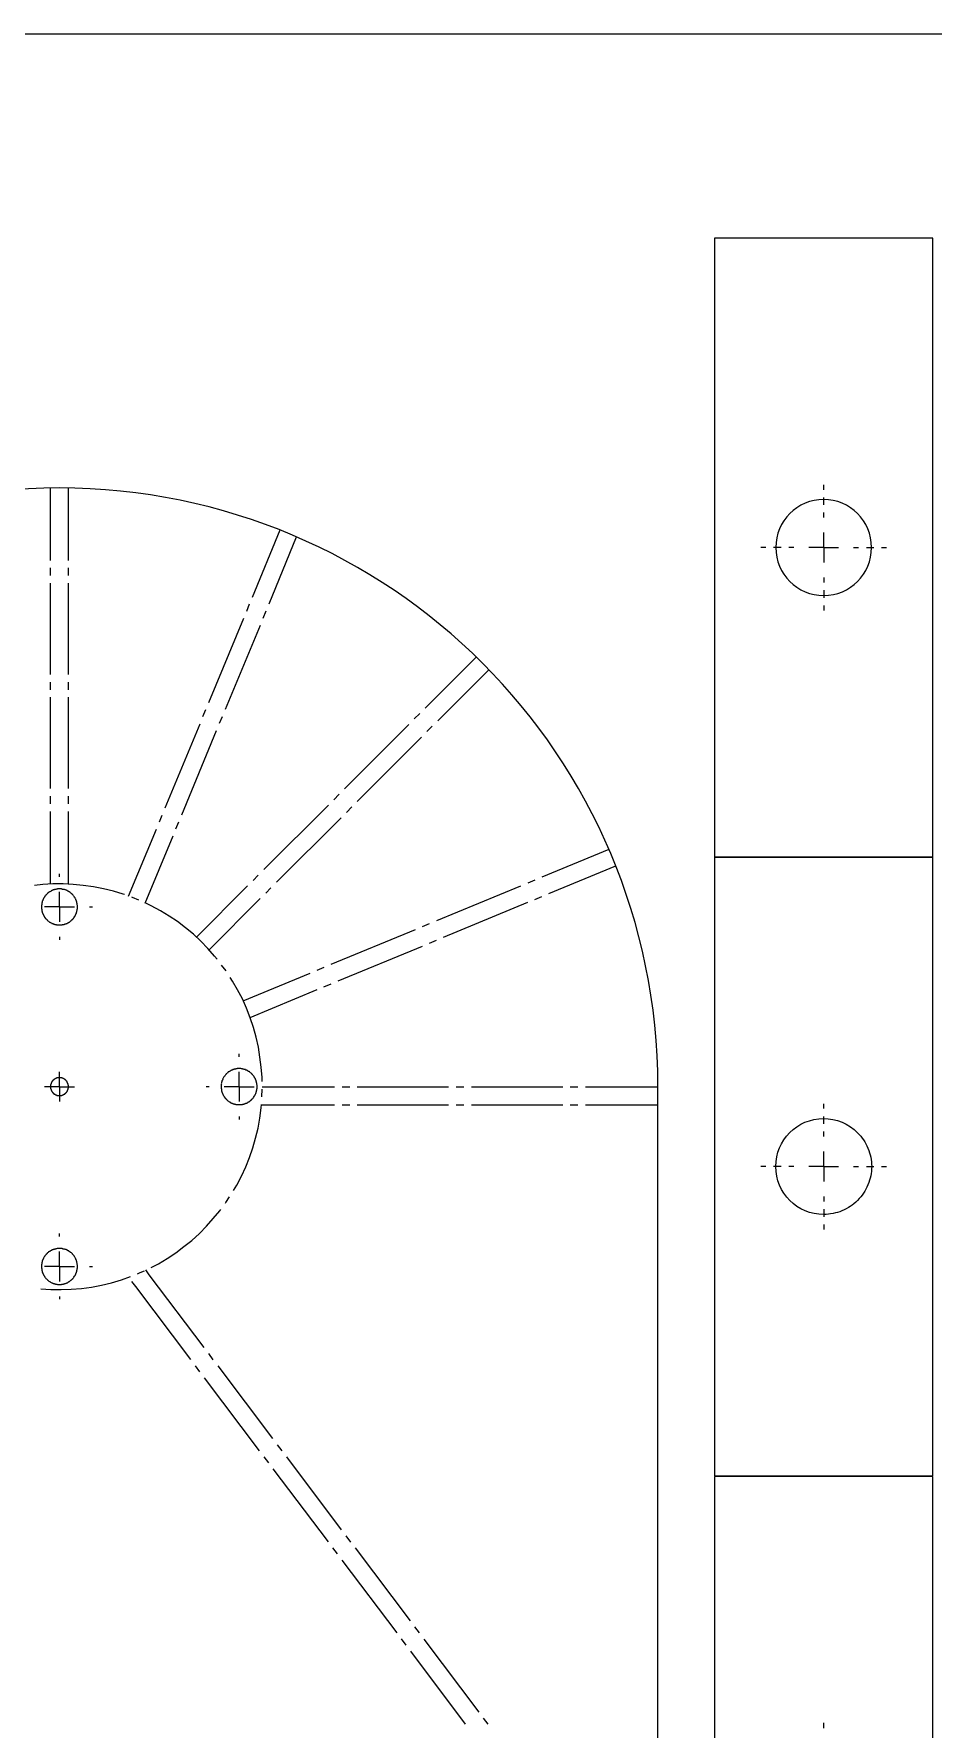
# Model space of a CAD drawing. Header units: millimetres. Extents: x 0 to 594, y 0 to 841.
# Drawn here: x 150.4 to 300.5, y 558 to 841 of the extents above; entities that cross this region are included whole.
import ezdxf

# ---------------------------------------------------------------- set-up
doc = ezdxf.new("R2010")
doc.units = ezdxf.units.MM
doc.header["$MEASUREMENT"] = 0
doc.layers.get('0').update_dxf_attribs({"linetype": 'CONTINUOUS'})
picture_1 = doc.add_image_def('image1.bmp', size_in_pixel=(1446, 2048))

# ---------------------------------------------------------------- blocks, each defined once
blk = doc.blocks.new('MF2429B30')
at = {"color": 7, "true_color": 0x000007}
image = blk.add_image(picture_1, insert=(0, 0), size_in_units=(593.85, 841.02), dxfattribs=at)
image.dxf.flags = 11

msp = doc.modelspace()

# ---------------------------------------------------------------- linework, layer by layer
at = {"color": 7, "linetype": 'Continuous', "lineweight": 9, "true_color": 0x000007}
for p, q in [((264.04, 806.91), (264.04, 703.61)), ((300.5, 806.91), (264.04, 806.91)), ((300.5, 703.61), (300.5, 806.91)), ((264.04, 703.61), (300.5, 703.61)), ((264.04, 703.57), (264.04, 600.3)), ((300.5, 703.57), (264.04, 703.57)), ((300.5, 600.3), (300.5, 703.57)), ((254.58, 534.47), (254.58, 665.27)), ((264.04, 600.3), (300.5, 600.3)), ((264.04, 600.2), (264.04, 496.92)), ((300.5, 600.2), (264.04, 600.2)), ((300.5, 496.92), (300.5, 600.2))]:
    msp.add_line(p, q, dxfattribs=at)
for points in [[(153.13, 753.13), (153.13, 765.2)], [(156.14, 753.13), (156.14, 765.2)], [(282.27, 764.9), (282.27, 765.76)], [(282.27, 762.39), (282.27, 763.65)], [(282.27, 760.27), (282.27, 761.1)], [(186.87, 747.01), (191.47, 758.22)], [(189.65, 745.85), (194.24, 757.06)], [(282.27, 755.28), (282.27, 757.76)], [(272.61, 755.28), (271.75, 755.28)], [(275.16, 755.28), (273.87, 755.28)], [(277.27, 755.28), (276.41, 755.28)], [(282.27, 755.28), (279.76, 755.28)], [(282.27, 755.28), (282.27, 752.76)], [(282.27, 755.28), (284.75, 755.28)], [(287.26, 755.28), (288.09, 755.28)], [(289.38, 755.28), (290.64, 755.28)], [(291.93, 755.28), (292.76, 755.28)], [(153.13, 750.58), (153.13, 751.87)], [(156.14, 750.58), (156.14, 751.87)], [(282.27, 750.25), (282.27, 749.42)], [(153.13, 734.07), (153.13, 749.32)], [(156.14, 734.07), (156.14, 749.32)], [(282.27, 748.17), (282.27, 746.87)], [(185.91, 744.66), (186.37, 745.85)], [(188.65, 743.5), (189.15, 744.69)], [(282.27, 745.62), (282.27, 744.76)], [(179.56, 729.41), (185.41, 743.5)], [(182.34, 728.28), (188.19, 742.34)], [(215.71, 728.45), (224.25, 736.98)], [(217.83, 726.33), (226.36, 734.87)], [(153.13, 731.53), (153.13, 732.82)], [(153.13, 715.02), (153.13, 730.27)], [(156.14, 731.53), (156.14, 732.82)], [(156.14, 715.02), (156.14, 730.27)], [(178.6, 727.06), (179.06, 728.22)], [(213.89, 726.66), (214.79, 727.56)], [(172.28, 711.81), (178.13, 725.87)], [(175.06, 710.65), (180.88, 724.74)], [(181.38, 725.94), (181.84, 727.09)], [(202.22, 714.99), (213, 725.74)], [(216.01, 724.55), (216.9, 725.44)], [(204.33, 712.87), (215.12, 723.62)], [(153.13, 712.47), (153.13, 713.76)], [(156.14, 712.47), (156.14, 713.76)], [(200.43, 713.17), (201.32, 714.09)], [(153.13, 699.11), (153.13, 711.21)], [(156.14, 699.11), (156.14, 711.21)], [(171.32, 709.46), (171.78, 710.62)], [(188.75, 701.52), (199.54, 712.27)], [(202.55, 711.05), (203.44, 711.98)], [(166.19, 697.09), (170.82, 708.27)], [(174.07, 708.3), (174.56, 709.49)], [(190.87, 699.41), (201.65, 710.16)], [(168.97, 695.93), (173.6, 707.15)], [(235.23, 700.3), (246.41, 704.9)], [(236.35, 697.52), (247.57, 702.12)], [(151.84, 699.01), (150.48, 698.88)], [(153.52, 699.11), (151.84, 699.01)], [(155.24, 699.11), (153.52, 699.11)], [(156.93, 699.04), (155.24, 699.11)], [(158.62, 698.88), (156.93, 699.04)], [(186.97, 699.7), (187.83, 700.6)], [(232.88, 699.31), (234.07, 699.8)], [(151.97, 696.69), (151.97, 696.66), (151.97, 696.63), (151.94, 696.59), (151.9, 696.56), (151.9, 696.53), (151.9, 696.49), (151.87, 696.46), (151.84, 696.43), (151.84, 696.4), (151.84, 696.36), (151.8, 696.33), (151.8, 696.3), (151.77, 696.26), (151.77, 696.23), (151.77, 696.16), (151.77, 696.16), (151.74, 696.1), (151.74, 696.06), (151.74, 696.06), (151.74, 696), (151.7, 695.97), (151.7, 695.9), (151.67, 695.87)], [(152.2, 697.06), (152.2, 697.06), (152.17, 696.99), (152.13, 696.99), (152.13, 696.92), (152.1, 696.92), (152.1, 696.86)], [(152.66, 697.55), (152.63, 697.52), (152.6, 697.52), (152.6, 697.49), (152.56, 697.45), (152.53, 697.42), (152.5, 697.39), (152.5, 697.39), (152.46, 697.35), (152.43, 697.32), (152.37, 697.29), (152.37, 697.22)], [(153.03, 697.82), (152.99, 697.82), (152.96, 697.78), (152.93, 697.75), (152.89, 697.75), (152.86, 697.72), (152.83, 697.69)], [(154.05, 698.21), (154.02, 698.21), (153.95, 698.21), (153.89, 698.18), (153.85, 698.18), (153.85, 698.18), (153.79, 698.18), (153.75, 698.15), (153.72, 698.15), (153.69, 698.12), (153.66, 698.12), (153.62, 698.12), (153.59, 698.12), (153.56, 698.08), (153.52, 698.05), (153.49, 698.05), (153.46, 698.05), (153.42, 698.02), (153.36, 698.02), (153.36, 697.98), (153.32, 697.98), (153.29, 697.95), (153.26, 697.95), (153.23, 697.92)], [(154.48, 698.28), (154.32, 698.28), (154.25, 698.25)], [(155.38, 698.18), (155.31, 698.21), (155.24, 698.21), (155.21, 698.21), (155.14, 698.21), (155.11, 698.25), (155.01, 698.25), (154.95, 698.28), (154.91, 698.28)], [(156.53, 697.59), (156.5, 697.62), (156.5, 697.65), (156.43, 697.69), (156.4, 697.72), (156.37, 697.75), (156.33, 697.75), (156.3, 697.78), (156.27, 697.82), (156.24, 697.82), (156.2, 697.82), (156.2, 697.85), (156.1, 697.88), (156.07, 697.92), (156.04, 697.92), (156, 697.95), (155.97, 697.95), (155.97, 697.98), (155.9, 697.98), (155.9, 698.02), (155.84, 698.02), (155.81, 698.05), (155.77, 698.05), (155.74, 698.05), (155.74, 698.08), (155.67, 698.12), (155.64, 698.12), (155.61, 698.12), (155.57, 698.12)], [(156.86, 697.29), (156.83, 697.32), (156.8, 697.35), (156.8, 697.39), (156.77, 697.39), (156.73, 697.42), (156.7, 697.45)], [(157.26, 696.76), (157.23, 696.79), (157.2, 696.83), (157.16, 696.86), (157.16, 696.92), (157.13, 696.92)], [(157.59, 695.7), (157.59, 695.77), (157.59, 695.8), (157.59, 695.87), (157.56, 695.9), (157.56, 695.97), (157.56, 696), (157.56, 696.06), (157.53, 696.06), (157.53, 696.1), (157.49, 696.16), (157.49, 696.16), (157.49, 696.23), (157.49, 696.26), (157.46, 696.3), (157.46, 696.33), (157.43, 696.36), (157.43, 696.4), (157.43, 696.43), (157.39, 696.46), (157.36, 696.49), (157.36, 696.53), (157.36, 696.56)], [(160.3, 698.64), (158.62, 698.88)], [(161.99, 698.31), (160.3, 698.64)], [(163.65, 697.92), (161.99, 698.31)], [(165.27, 697.42), (163.65, 697.92)], [(165.5, 697.35), (165.27, 697.42)], [(166.85, 696.86), (166.72, 696.92)], [(167.88, 696.43), (166.85, 696.86)], [(177.51, 690.24), (186.04, 698.81)], [(179.62, 688.13), (188.16, 696.69)], [(189.08, 697.59), (189.94, 698.48)], [(217.63, 692.99), (231.69, 698.81)], [(234.01, 696.53), (235.2, 697.02)], [(151.67, 695.63), (151.64, 695.6), (151.64, 695.4)], [(151.64, 695.01), (151.64, 694.94), (151.67, 694.91), (151.67, 694.81), (151.67, 694.74), (151.67, 694.71), (151.7, 694.64), (151.7, 694.58), (151.74, 694.54)], [(151.77, 694.34), (151.77, 694.28), (151.8, 694.28), (151.8, 694.21), (151.84, 694.18), (151.84, 694.18), (151.84, 694.11), (151.87, 694.11), (151.9, 694.05), (151.9, 694.01), (151.9, 693.98), (151.94, 693.95), (151.97, 693.95), (151.97, 693.88), (151.97, 693.88), (152, 693.82), (152.03, 693.82), (152.03, 693.75), (152.07, 693.72), (152.07, 693.68), (152.1, 693.68), (152.1, 693.65), (152.13, 693.62), (152.13, 693.58), (152.17, 693.55), (152.2, 693.52), (152.2, 693.48), (152.23, 693.45), (152.27, 693.42), (152.3, 693.42), (152.3, 693.35)], [(156.53, 692.95), (156.6, 692.99), (156.63, 693.02), (156.67, 693.05), (156.67, 693.05), (156.7, 693.12), (156.73, 693.12), (156.8, 693.15), (156.8, 693.22), (156.83, 693.22), (156.9, 693.29), (156.9, 693.32), (156.96, 693.35)], [(157.13, 693.62), (157.16, 693.65), (157.16, 693.68), (157.2, 693.68), (157.2, 693.72), (157.23, 693.75), (157.26, 693.82), (157.26, 693.82), (157.29, 693.88), (157.33, 693.88), (157.33, 693.95), (157.33, 693.95), (157.36, 693.98), (157.36, 694.01), (157.36, 694.05), (157.39, 694.11), (157.43, 694.11), (157.43, 694.18), (157.43, 694.18), (157.46, 694.21), (157.46, 694.28), (157.49, 694.28), (157.49, 694.34), (157.49, 694.38), (157.49, 694.41), (157.53, 694.44), (157.53, 694.48), (157.56, 694.51), (157.56, 694.54), (157.56, 694.58), (157.56, 694.64), (157.59, 694.71), (157.59, 694.74), (157.59, 694.81), (157.59, 694.91), (157.63, 694.94), (157.63, 695.24), (157.66, 695.27)], [(157.66, 695.27), (157.63, 695.3), (157.63, 695.5)], [(169.96, 695.47), (169.04, 695.93)], [(171.49, 694.64), (169.96, 695.47)], [(172.94, 693.75), (171.49, 694.64)], [(174.33, 692.82), (172.94, 693.75)], [(218.76, 690.21), (232.85, 696.06)], [(152.46, 693.22), (152.5, 693.15), (152.5, 693.15), (152.53, 693.12), (152.56, 693.12), (152.6, 693.05), (152.6, 693.05)], [(152.96, 692.76), (152.99, 692.76), (153.03, 692.76), (153.09, 692.69), (153.16, 692.66)], [(153.36, 692.56), (153.36, 692.52), (153.42, 692.52), (153.46, 692.52), (153.49, 692.49), (153.52, 692.49), (153.56, 692.46), (153.59, 692.46), (153.62, 692.46), (153.66, 692.43), (153.69, 692.43), (153.72, 692.39), (153.75, 692.39), (153.79, 692.39), (153.85, 692.39), (153.85, 692.36), (153.89, 692.36), (153.95, 692.36), (154.02, 692.36), (154.05, 692.33), (154.12, 692.33), (154.15, 692.29), (154.18, 692.29)], [(154.42, 692.29), (154.61, 692.29), (154.65, 692.26), (154.68, 692.29), (154.95, 692.29), (155.01, 692.29), (155.11, 692.29), (155.14, 692.33), (155.21, 692.33), (155.24, 692.36), (155.31, 692.36), (155.38, 692.36), (155.41, 692.36), (155.44, 692.39), (155.47, 692.39), (155.51, 692.39), (155.54, 692.39), (155.57, 692.43), (155.61, 692.43), (155.64, 692.46), (155.67, 692.46), (155.74, 692.46), (155.74, 692.49), (155.77, 692.49), (155.81, 692.52), (155.84, 692.52), (155.9, 692.52), (155.9, 692.56), (155.97, 692.59), (155.97, 692.59), (156, 692.59), (156.04, 692.62), (156.07, 692.62), (156.1, 692.66), (156.2, 692.69), (156.2, 692.72), (156.24, 692.76), (156.27, 692.76), (156.3, 692.76)], [(175.69, 691.8), (174.33, 692.82)], [(177.01, 690.71), (175.69, 691.8)], [(178.23, 689.55), (177.01, 690.71)], [(200, 685.71), (214.09, 691.53)], [(215.28, 692.03), (216.44, 692.49)], [(179.42, 688.32), (178.23, 689.55)], [(180.55, 687.07), (179.42, 688.32)], [(201.16, 682.93), (215.25, 688.75)], [(216.41, 689.25), (217.6, 689.71)], [(180.95, 686.57), (180.55, 687.07)], [(182.47, 684.59), (181.71, 685.58)], [(197.65, 684.72), (198.84, 685.21)], [(183.53, 682.9), (183.16, 683.49)], [(184.39, 681.44), (183.53, 682.9)], [(185.31, 679.59), (196.49, 684.22)], [(198.81, 681.94), (200, 682.44)], [(185.18, 679.92), (184.39, 681.44)], [(185.88, 678.37), (185.18, 679.92)], [(186.47, 676.81), (197.65, 681.48)], [(186.47, 676.78), (185.88, 678.37)], [(187.03, 675.16), (186.47, 676.78)], [(184.06, 668.24), (184.02, 668.21), (183.96, 668.21), (183.89, 668.18), (183.86, 668.18), (183.82, 668.18), (183.79, 668.18), (183.76, 668.15), (183.73, 668.15), (183.69, 668.11), (183.66, 668.11), (183.63, 668.11), (183.59, 668.11), (183.53, 668.08), (183.53, 668.05), (183.49, 668.05), (183.46, 668.05), (183.43, 668.01), (183.36, 668.01), (183.36, 668.01), (183.29, 667.98), (183.29, 667.95), (183.26, 667.95), (183.23, 667.95)], [(184.49, 668.28), (184.32, 668.28), (184.25, 668.24)], [(185.38, 668.18), (185.31, 668.21), (185.25, 668.21), (185.21, 668.24), (185.15, 668.24), (185.11, 668.24), (185.02, 668.24), (184.95, 668.28), (184.92, 668.28)], [(186.54, 667.58), (186.5, 667.62), (186.47, 667.65), (186.44, 667.68), (186.44, 667.72), (186.4, 667.72), (186.37, 667.75), (186.34, 667.75), (186.31, 667.78), (186.27, 667.81), (186.24, 667.81), (186.21, 667.81), (186.17, 667.85), (186.14, 667.88), (186.11, 667.88), (186.07, 667.91), (186.04, 667.95), (186.01, 667.95), (185.97, 667.95), (185.94, 667.98), (185.91, 668.01), (185.91, 668.01), (185.84, 668.01), (185.81, 668.05), (185.78, 668.05), (185.74, 668.05), (185.71, 668.08), (185.68, 668.11), (185.64, 668.11), (185.61, 668.11), (185.58, 668.11)], [(154.38, 666.76), (154.38, 666.76), (154.28, 666.76), (154.25, 666.72), (154.22, 666.72), (154.18, 666.69), (154.15, 666.69), (154.15, 666.69), (154.09, 666.69), (154.09, 666.66), (154.05, 666.66), (154.02, 666.66), (153.99, 666.66), (153.95, 666.62), (153.95, 666.62), (153.92, 666.59), (153.89, 666.59), (153.89, 666.59), (153.89, 666.59), (153.85, 666.56), (153.85, 666.56), (153.85, 666.52), (153.79, 666.52), (153.79, 666.52), (153.75, 666.49), (153.72, 666.49), (153.72, 666.46), (153.72, 666.46), (153.69, 666.46), (153.66, 666.42), (153.66, 666.42), (153.62, 666.42), (153.62, 666.39), (153.62, 666.39), (153.62, 666.36), (153.59, 666.36), (153.56, 666.36), (153.56, 666.33), (153.56, 666.29), (153.52, 666.29), (153.52, 666.29), (153.49, 666.29), (153.49, 666.26), (153.46, 666.23), (153.46, 666.19), (153.42, 666.16), (153.42, 666.16), (153.42, 666.16), (153.36, 666.13), (153.36, 666.06), (153.36, 666.06), (153.36, 666.06), (153.32, 666.03), (153.32, 665.99), (153.32, 665.99), (153.32, 665.99), (153.29, 665.96), (153.29, 665.93), (153.26, 665.93), (153.26, 665.9), (153.26, 665.86), (153.26, 665.83), (153.23, 665.83), (153.23, 665.76), (153.19, 665.76), (153.19, 665.7), (153.19, 665.7), (153.19, 665.63), (153.16, 665.63), (153.16, 665.53), (153.13, 665.53), (153.13, 665.4)], [(156.14, 665.47), (156.14, 665.53), (156.1, 665.53), (156.1, 665.63), (156.07, 665.63), (156.07, 665.66), (156.07, 665.7), (156.07, 665.7), (156.07, 665.76), (156.04, 665.76), (156.04, 665.83), (156, 665.83), (156, 665.86), (156, 665.9), (156, 665.93), (155.97, 665.93), (155.97, 665.96), (155.97, 665.99), (155.97, 665.99), (155.94, 665.99), (155.94, 666.03), (155.9, 666.06), (155.9, 666.06), (155.9, 666.06), (155.9, 666.13), (155.84, 666.16), (155.84, 666.16), (155.84, 666.16), (155.81, 666.19), (155.81, 666.23), (155.77, 666.26), (155.77, 666.29), (155.74, 666.29), (155.74, 666.29), (155.74, 666.29), (155.71, 666.33), (155.71, 666.36), (155.67, 666.36), (155.67, 666.36), (155.67, 666.39), (155.64, 666.39), (155.64, 666.42), (155.61, 666.42), (155.61, 666.42), (155.57, 666.46), (155.54, 666.46), (155.54, 666.46), (155.54, 666.49), (155.51, 666.49), (155.47, 666.52), (155.47, 666.52), (155.44, 666.52), (155.44, 666.56), (155.41, 666.56), (155.38, 666.59), (155.38, 666.59), (155.38, 666.59), (155.34, 666.59), (155.31, 666.62), (155.31, 666.62), (155.28, 666.66), (155.24, 666.66), (155.21, 666.66), (155.21, 666.66), (155.18, 666.69), (155.14, 666.69), (155.14, 666.69), (155.08, 666.69), (155.04, 666.72), (155.01, 666.72), (154.98, 666.76), (154.91, 666.76), (154.88, 666.76), (154.78, 666.76)], [(156.14, 665.27), (156.14, 665.3), (156.14, 665.37)], [(156.14, 665.17), (156.14, 665.27), (156.14, 665.3)], [(181.67, 665.63), (181.64, 665.6), (181.64, 665.4)], [(181.97, 666.69), (181.94, 666.66), (181.94, 666.62), (181.94, 666.59), (181.91, 666.56), (181.91, 666.52), (181.91, 666.49), (181.87, 666.46), (181.84, 666.42), (181.84, 666.39), (181.84, 666.36), (181.81, 666.33), (181.81, 666.29), (181.77, 666.26), (181.77, 666.23), (181.77, 666.16), (181.77, 666.16), (181.74, 666.13), (181.74, 666.06), (181.71, 666.06), (181.71, 665.99), (181.71, 665.96), (181.71, 665.9), (181.67, 665.86)], [(182.2, 667.05), (182.2, 667.05), (182.17, 666.99), (182.14, 666.99), (182.14, 666.95), (182.1, 666.92), (182.1, 666.89)], [(182.67, 667.55), (182.63, 667.52), (182.6, 667.48), (182.57, 667.45), (182.53, 667.42), (182.5, 667.42), (182.47, 667.38), (182.47, 667.35), (182.43, 667.32), (182.37, 667.29), (182.37, 667.22)], [(183.03, 667.81), (183, 667.81), (182.96, 667.78), (182.93, 667.75), (182.9, 667.75), (182.86, 667.72), (182.83, 667.72)], [(186.87, 667.29), (186.83, 667.32), (186.8, 667.35), (186.77, 667.38), (186.77, 667.42), (186.74, 667.42), (186.7, 667.45)], [(187.23, 666.76), (187.23, 666.79), (187.2, 666.82), (187.17, 666.89), (187.17, 666.92), (187.13, 666.95)], [(187.13, 663.61), (187.17, 663.65), (187.17, 663.68), (187.2, 663.71), (187.2, 663.71), (187.23, 663.81), (187.26, 663.81), (187.3, 663.88), (187.3, 663.88), (187.3, 663.94), (187.33, 663.94), (187.36, 664.01), (187.36, 664.01), (187.36, 664.04), (187.4, 664.11), (187.43, 664.11), (187.43, 664.18), (187.43, 664.18), (187.46, 664.24), (187.46, 664.27), (187.5, 664.31), (187.5, 664.34), (187.5, 664.37), (187.5, 664.41), (187.53, 664.44), (187.53, 664.47), (187.53, 664.51), (187.53, 664.54), (187.56, 664.57), (187.56, 664.64), (187.6, 664.7), (187.6, 664.77), (187.6, 664.8), (187.6, 664.9), (187.63, 664.94), (187.63, 665.23), (187.66, 665.3)], [(187.6, 665.7), (187.6, 665.76), (187.6, 665.8), (187.6, 665.86), (187.56, 665.9), (187.56, 665.96), (187.53, 665.99), (187.53, 666.06), (187.53, 666.06), (187.53, 666.13), (187.5, 666.16), (187.5, 666.16), (187.5, 666.23), (187.5, 666.26), (187.46, 666.29), (187.46, 666.33), (187.43, 666.36), (187.43, 666.39), (187.43, 666.42), (187.4, 666.46), (187.36, 666.49), (187.36, 666.52), (187.36, 666.56)], [(187.66, 665.27), (187.63, 665.3), (187.63, 665.5)], [(188.49, 665.27), (200.56, 665.27)], [(201.82, 665.27), (203.11, 665.27)], [(204.37, 665.27), (219.62, 665.27)], [(220.87, 665.27), (222.16, 665.27)], [(223.42, 665.27), (238.67, 665.27)], [(239.93, 665.27), (241.22, 665.27)], [(242.47, 665.27), (254.58, 665.27)], [(153.13, 665.04), (153.16, 665), (153.16, 664.94), (153.19, 664.9), (153.19, 664.87), (153.19, 664.84), (153.19, 664.77), (153.23, 664.77), (153.23, 664.74), (153.26, 664.7), (153.26, 664.7), (153.26, 664.67), (153.26, 664.64), (153.29, 664.61), (153.29, 664.57), (153.32, 664.57), (153.32, 664.54), (153.32, 664.54), (153.32, 664.54), (153.36, 664.51), (153.36, 664.47), (153.36, 664.47), (153.36, 664.44), (153.42, 664.41), (153.42, 664.37), (153.42, 664.37), (153.46, 664.34), (153.46, 664.34), (153.49, 664.31), (153.49, 664.31), (153.49, 664.27), (153.52, 664.27), (153.52, 664.24), (153.56, 664.24), (153.56, 664.24), (153.56, 664.21), (153.59, 664.21), (153.62, 664.18), (153.62, 664.18), (153.62, 664.18), (153.62, 664.14), (153.66, 664.14), (153.69, 664.11), (153.72, 664.11), (153.72, 664.08), (153.72, 664.04), (153.75, 664.04), (153.79, 664.04), (153.79, 664.01), (153.85, 664.01), (153.85, 664.01), (153.85, 664.01), (153.89, 663.98), (153.89, 663.98), (153.89, 663.94), (153.92, 663.94), (153.95, 663.94), (153.95, 663.94), (153.99, 663.91), (154.02, 663.91), (154.05, 663.88), (154.09, 663.88), (154.09, 663.88), (154.15, 663.88), (154.15, 663.84), (154.18, 663.84), (154.22, 663.81), (154.25, 663.81), (154.28, 663.81), (154.38, 663.81), (154.38, 663.78)], [(154.52, 663.78), (154.61, 663.78), (154.65, 663.78), (154.65, 663.78)], [(154.88, 663.78), (154.91, 663.81), (154.98, 663.81), (155.01, 663.81), (155.04, 663.81), (155.08, 663.84), (155.14, 663.84), (155.14, 663.88), (155.18, 663.88), (155.21, 663.88), (155.21, 663.88), (155.24, 663.91), (155.28, 663.91), (155.31, 663.94), (155.31, 663.94), (155.34, 663.94), (155.38, 663.94), (155.38, 663.98), (155.38, 663.98), (155.41, 664.01), (155.44, 664.01), (155.44, 664.01), (155.47, 664.01), (155.47, 664.04), (155.51, 664.04), (155.54, 664.04), (155.54, 664.08), (155.54, 664.11), (155.57, 664.11), (155.61, 664.14), (155.64, 664.14), (155.64, 664.18), (155.67, 664.18), (155.67, 664.18), (155.67, 664.21), (155.71, 664.21), (155.71, 664.24), (155.74, 664.24), (155.74, 664.24), (155.74, 664.27), (155.77, 664.27), (155.77, 664.31), (155.77, 664.31), (155.81, 664.34), (155.81, 664.34), (155.84, 664.37), (155.84, 664.37), (155.84, 664.41), (155.9, 664.44), (155.9, 664.47), (155.9, 664.47), (155.9, 664.51), (155.94, 664.54), (155.94, 664.54), (155.97, 664.54), (155.97, 664.57), (155.97, 664.57), (155.97, 664.61), (156, 664.64), (156, 664.67), (156, 664.7), (156, 664.7), (156.04, 664.74), (156.04, 664.77), (156.07, 664.77), (156.07, 664.84), (156.07, 664.87), (156.07, 664.9), (156.1, 664.94), (156.1, 665), (156.14, 665.04)], [(181.64, 665), (181.64, 664.94), (181.67, 664.9), (181.67, 664.8), (181.67, 664.77), (181.67, 664.7), (181.71, 664.64), (181.71, 664.57), (181.71, 664.54)], [(181.77, 664.34), (181.77, 664.31), (181.81, 664.27), (181.81, 664.24), (181.84, 664.18), (181.84, 664.18), (181.84, 664.11), (181.87, 664.11), (181.91, 664.04), (181.91, 664.01), (181.91, 664.01), (181.94, 663.94), (181.94, 663.94), (181.94, 663.88), (181.97, 663.88), (182, 663.81), (182, 663.81), (182.07, 663.71), (182.07, 663.71), (182.1, 663.68), (182.1, 663.65), (182.14, 663.61), (182.14, 663.58), (182.17, 663.55), (182.2, 663.51), (182.2, 663.48), (182.24, 663.48), (182.27, 663.41), (182.3, 663.41), (182.3, 663.35)], [(182.47, 663.22), (182.47, 663.18), (182.53, 663.12), (182.57, 663.12), (182.6, 663.05), (182.6, 663.05)], [(182.96, 662.75), (183, 662.75), (183.03, 662.75), (183.06, 662.72), (183.06, 662.72), (183.13, 662.69), (183.16, 662.65)], [(183.36, 662.55), (183.36, 662.52), (183.43, 662.52), (183.46, 662.52), (183.49, 662.49), (183.53, 662.49), (183.53, 662.46), (183.59, 662.46), (183.63, 662.46), (183.66, 662.42), (183.69, 662.42), (183.73, 662.42), (183.76, 662.42), (183.79, 662.39), (183.82, 662.39), (183.86, 662.36), (183.89, 662.36), (183.96, 662.36), (184.02, 662.36), (184.06, 662.32), (184.12, 662.32), (184.16, 662.29), (184.19, 662.29)], [(184.42, 662.29), (184.59, 662.29), (184.65, 662.26), (184.65, 662.29), (184.95, 662.29), (185.02, 662.29), (185.11, 662.29), (185.15, 662.32), (185.21, 662.32), (185.25, 662.36), (185.31, 662.36), (185.38, 662.36), (185.41, 662.36), (185.41, 662.39), (185.48, 662.39), (185.51, 662.42), (185.54, 662.42), (185.58, 662.42), (185.61, 662.42), (185.64, 662.46), (185.68, 662.46), (185.71, 662.46), (185.74, 662.49), (185.78, 662.49), (185.81, 662.52), (185.84, 662.52), (185.91, 662.52), (185.91, 662.55), (185.94, 662.59), (185.97, 662.59), (186.01, 662.59), (186.04, 662.62), (186.07, 662.65), (186.11, 662.65), (186.14, 662.69), (186.17, 662.72), (186.21, 662.72), (186.24, 662.75), (186.27, 662.75), (186.31, 662.75)], [(186.54, 662.95), (186.57, 662.98), (186.6, 662.98), (186.64, 663.02), (186.67, 663.05), (186.7, 663.12), (186.74, 663.12), (186.77, 663.18), (186.8, 663.22), (186.83, 663.25), (186.87, 663.25), (186.9, 663.28), (186.9, 663.32), (186.97, 663.35)], [(188.49, 662.26), (200.56, 662.26)], [(201.82, 662.26), (203.11, 662.26)], [(204.37, 662.26), (219.62, 662.26)], [(220.87, 662.26), (222.16, 662.26)], [(223.42, 662.26), (238.67, 662.26)], [(239.93, 662.26), (241.22, 662.26)], [(242.47, 662.26), (254.58, 662.26)], [(282.27, 661.6), (282.27, 662.42)], [(282.27, 659.05), (282.27, 660.31)], [(282.27, 656.93), (282.27, 657.76)], [(282.27, 651.94), (282.27, 654.42)], [(272.61, 651.94), (271.75, 651.94)], [(275.16, 651.94), (273.87, 651.94)], [(277.27, 651.94), (276.41, 651.94)], [(282.27, 651.94), (279.76, 651.94)], [(282.27, 651.94), (284.75, 651.94)], [(282.27, 651.94), (282.27, 649.42)], [(287.26, 651.94), (288.09, 651.94)], [(289.38, 651.94), (290.64, 651.94)], [(291.93, 651.94), (292.76, 651.94)], [(282.27, 646.94), (282.27, 646.08)], [(282.27, 644.82), (282.27, 643.53)], [(282.27, 642.28), (282.27, 641.42)], [(152.2, 637.05), (152.2, 637.02), (152.17, 636.98), (152.13, 636.95), (152.13, 636.92), (152.1, 636.88), (152.1, 636.85)], [(152.66, 637.55), (152.63, 637.51), (152.6, 637.48), (152.6, 637.48), (152.56, 637.41), (152.53, 637.41), (152.5, 637.38), (152.5, 637.35), (152.46, 637.31), (152.43, 637.31), (152.4, 637.28), (152.37, 637.25), (152.37, 637.22)], [(153.03, 637.78), (152.99, 637.78), (152.96, 637.78), (152.93, 637.74), (152.89, 637.71), (152.86, 637.71), (152.83, 637.68)], [(154.05, 638.21), (154.02, 638.17), (153.95, 638.17), (153.89, 638.17), (153.85, 638.17), (153.85, 638.14), (153.79, 638.14), (153.75, 638.11), (153.72, 638.11), (153.69, 638.11), (153.66, 638.11), (153.62, 638.08), (153.59, 638.08), (153.56, 638.08), (153.52, 638.04), (153.49, 638.04), (153.46, 638.01), (153.42, 638.01), (153.36, 638.01), (153.36, 637.98), (153.32, 637.94), (153.29, 637.94), (153.26, 637.94), (153.23, 637.91)], [(154.48, 638.24), (154.32, 638.24), (154.25, 638.24)], [(155.38, 638.17), (155.31, 638.17), (155.24, 638.17), (155.21, 638.21), (155.14, 638.21), (155.11, 638.24), (155.01, 638.24), (154.95, 638.24), (154.91, 638.24)], [(156.53, 637.58), (156.5, 637.58), (156.5, 637.61), (156.43, 637.65), (156.43, 637.68), (156.4, 637.71), (156.37, 637.71), (156.33, 637.74), (156.3, 637.78), (156.27, 637.78), (156.24, 637.78), (156.2, 637.81), (156.2, 637.84), (156.14, 637.84), (156.1, 637.88), (156.07, 637.88), (156.04, 637.91), (156, 637.94), (155.97, 637.94), (155.97, 637.94), (155.9, 637.98), (155.9, 638.01), (155.84, 638.01), (155.81, 638.01), (155.77, 638.04), (155.74, 638.04), (155.74, 638.08), (155.67, 638.08), (155.64, 638.08), (155.61, 638.11), (155.57, 638.11)], [(156.86, 637.28), (156.83, 637.31), (156.8, 637.31), (156.8, 637.35), (156.73, 637.41), (156.7, 637.41)], [(157.26, 636.72), (157.2, 636.82), (157.2, 636.82), (157.16, 636.85), (157.16, 636.88), (157.13, 636.92)], [(151.67, 635.63), (151.64, 635.59), (151.64, 635.4)], [(151.64, 634.97), (151.64, 634.93), (151.67, 634.9), (151.67, 634.77), (151.67, 634.73), (151.67, 634.67), (151.7, 634.64), (151.7, 634.57), (151.74, 634.54)], [(151.97, 636.65), (151.97, 636.65), (151.97, 636.59), (151.94, 636.59), (151.9, 636.52), (151.9, 636.52), (151.9, 636.49), (151.87, 636.42), (151.84, 636.42), (151.84, 636.36), (151.84, 636.36), (151.8, 636.29), (151.8, 636.26), (151.77, 636.26), (151.77, 636.19), (151.77, 636.16), (151.77, 636.12), (151.74, 636.09), (151.74, 636.06), (151.74, 636.02), (151.74, 635.99), (151.7, 635.96), (151.7, 635.89), (151.67, 635.83)], [(151.77, 634.3), (151.77, 634.27), (151.8, 634.24), (151.8, 634.21), (151.84, 634.17), (151.84, 634.14), (151.84, 634.11), (151.87, 634.07), (151.9, 634.04), (151.9, 634.01), (151.9, 633.97), (151.94, 633.94), (151.97, 633.91), (151.97, 633.87), (151.97, 633.84), (152, 633.81), (152.03, 633.78), (152.03, 633.74), (152.07, 633.71), (152.1, 633.64), (152.1, 633.61), (152.13, 633.61), (152.13, 633.54), (152.17, 633.54), (152.2, 633.48), (152.2, 633.48), (152.23, 633.44), (152.27, 633.41), (152.3, 633.38), (152.3, 633.35)], [(157.13, 633.61), (157.16, 633.61), (157.16, 633.64), (157.2, 633.71), (157.23, 633.74), (157.26, 633.78), (157.26, 633.81), (157.29, 633.84), (157.33, 633.87), (157.33, 633.91), (157.33, 633.94), (157.36, 633.97), (157.36, 634.01), (157.36, 634.04), (157.39, 634.07), (157.43, 634.11), (157.43, 634.14), (157.43, 634.17), (157.46, 634.21), (157.46, 634.24), (157.49, 634.27), (157.49, 634.3), (157.49, 634.37), (157.49, 634.37), (157.53, 634.4), (157.53, 634.47), (157.56, 634.47), (157.56, 634.54), (157.56, 634.57), (157.56, 634.64), (157.59, 634.67), (157.59, 634.73), (157.59, 634.77), (157.59, 634.9), (157.63, 634.93), (157.63, 635.23), (157.66, 635.26)], [(157.59, 635.69), (157.59, 635.73), (157.59, 635.76), (157.59, 635.83), (157.56, 635.89), (157.56, 635.96), (157.56, 635.99), (157.56, 636.02), (157.53, 636.06), (157.53, 636.09), (157.49, 636.12), (157.49, 636.16), (157.49, 636.19), (157.49, 636.26), (157.46, 636.26), (157.46, 636.29), (157.43, 636.36), (157.43, 636.36), (157.43, 636.42), (157.39, 636.42), (157.36, 636.49), (157.36, 636.52), (157.36, 636.52)], [(157.66, 635.23), (157.63, 635.3), (157.63, 635.46)], [(169.6, 633.87), (169.07, 634.67)], [(151.51, 631.53), (153.19, 631.43)], [(152.46, 633.18), (152.5, 633.15), (152.5, 633.11), (152.53, 633.11), (152.56, 633.08), (152.6, 633.05), (152.6, 633.01)], [(152.96, 632.75), (152.99, 632.72), (153.03, 632.72), (153.09, 632.68), (153.16, 632.65)], [(153.19, 631.43), (154.91, 631.43)], [(153.36, 632.55), (153.36, 632.52), (153.42, 632.52), (153.46, 632.49), (153.49, 632.49), (153.52, 632.49), (153.56, 632.45), (153.59, 632.42), (153.62, 632.42), (153.66, 632.42), (153.69, 632.42), (153.72, 632.39), (153.75, 632.39), (153.79, 632.35), (153.85, 632.35), (153.85, 632.35), (153.89, 632.35), (153.95, 632.32), (154.02, 632.32), (154.05, 632.29), (154.12, 632.29), (154.15, 632.29), (154.18, 632.29)], [(154.42, 632.25), (154.61, 632.25), (154.65, 632.25), (154.68, 632.25), (154.95, 632.25), (155.01, 632.29), (155.11, 632.29), (155.14, 632.29), (155.21, 632.29), (155.24, 632.32), (155.31, 632.32), (155.38, 632.35), (155.41, 632.35), (155.44, 632.35), (155.47, 632.35), (155.51, 632.39), (155.54, 632.39), (155.57, 632.42), (155.61, 632.42), (155.64, 632.42), (155.67, 632.42), (155.74, 632.45), (155.74, 632.49), (155.77, 632.49), (155.81, 632.49), (155.84, 632.52), (155.9, 632.52), (155.9, 632.55), (155.97, 632.55), (155.97, 632.58), (156, 632.58), (156.04, 632.58), (156.07, 632.62), (156.1, 632.65), (156.2, 632.68), (156.2, 632.72), (156.24, 632.72), (156.27, 632.72), (156.3, 632.75)], [(154.91, 631.43), (156.6, 631.46)], [(156.53, 632.95), (156.57, 632.95), (156.6, 632.98), (156.63, 633.01), (156.67, 633.05), (156.7, 633.08), (156.73, 633.11), (156.77, 633.11), (156.8, 633.15), (156.8, 633.18), (156.83, 633.21), (156.9, 633.25), (156.9, 633.31), (156.96, 633.35)], [(156.6, 631.46), (158.32, 631.59)], [(158.32, 631.59), (159.97, 631.82)], [(159.97, 631.82), (161.66, 632.12)], [(161.66, 632.12), (163.31, 632.55)], [(163.31, 632.55), (164.97, 633.01)], [(164.97, 633.01), (166.49, 633.58)], [(167.38, 631.89), (166.72, 632.75)], [(176.58, 619.72), (167.38, 631.89)], [(178.8, 621.7), (169.6, 633.87)], [(180.32, 619.68), (179.56, 620.71)], [(178.1, 617.67), (177.34, 618.69)], [(190.27, 606.52), (181.11, 618.66)], [(188.06, 604.5), (178.86, 616.67)], [(189.58, 602.48), (188.82, 603.47)], [(191.8, 604.5), (191.04, 605.49)], [(201.75, 591.3), (192.59, 603.47)], [(199.54, 589.28), (190.34, 601.46)], [(203.31, 589.25), (202.51, 590.28)], [(201.06, 587.27), (200.3, 588.26)], [(211.02, 574.07), (201.82, 586.24)], [(213.23, 576.08), (204.07, 588.26)], [(214.75, 574.07), (213.99, 575.09)], [(212.54, 572.05), (211.78, 573.07)], [(224.71, 560.87), (215.55, 573.04)], [(222.46, 558.85), (213.3, 571.02)], [(226.23, 558.85), (225.47, 559.84)], [(282.27, 558.19), (282.27, 559.05)]]:
    msp.add_lwpolyline(points, dxfattribs=at)
at = {"color": 7, "linetype": 'Continuous', "lineweight": 20, "true_color": 0x000007}
for points in [[(154.63, 700.28), (154.63, 700.78)], [(154.63, 695.27), (154.63, 697.78)], [(154.63, 695.27), (152.13, 695.27)], [(154.63, 695.27), (154.63, 692.77)], [(154.63, 695.27), (157.13, 695.27)], [(159.63, 695.27), (160.14, 695.27)], [(154.63, 690.28), (154.63, 689.8)], [(187.48, 673.54), (187.03, 675.17)], [(187.86, 671.88), (187.48, 673.54)], [(184.63, 670.26), (184.63, 670.77)], [(188.12, 670.21), (187.86, 671.88)], [(188.34, 668.51), (188.12, 670.21)], [(188.47, 666.82), (188.34, 668.51)], [(154.63, 665.27), (152.13, 665.27)], [(154.63, 665.27), (154.63, 667.76)], [(154.63, 665.27), (154.63, 662.77)], [(154.63, 665.27), (157.13, 665.27)], [(179.64, 665.27), (179.16, 665.27)], [(184.63, 665.27), (182.14, 665.27)], [(184.63, 665.27), (184.63, 667.76)], [(184.63, 665.27), (184.63, 662.77)], [(184.63, 665.27), (187.15, 665.27)], [(188.47, 666.14), (188.47, 666.82)], [(189.65, 665.27), (190.14, 665.27)], [(188.32, 661.71), (188.36, 662.32)], [(188.44, 663.6), (188.47, 664.87)], [(184.63, 660.27), (184.63, 659.78)], [(187.79, 658.35), (188.09, 660.02)], [(188.09, 660.02), (188.32, 661.71)], [(186.92, 655.05), (187.38, 656.7)], [(187.38, 656.7), (187.79, 658.35)], [(186.37, 653.44), (186.92, 655.05)], [(185.02, 650.33), (185.74, 651.87)], [(185.74, 651.87), (186.37, 653.44)], [(183.71, 647.95), (184.24, 648.83)], [(184.24, 648.83), (185.02, 650.33)], [(182.34, 645.82), (182.43, 645.92)], [(182.43, 645.92), (183.05, 646.87)], [(179.21, 641.96), (180.33, 643.24)], [(180.33, 643.24), (181.41, 644.54)], [(181.41, 644.54), (181.59, 644.77)], [(154.63, 640.28), (154.63, 640.76)], [(175.42, 638.56), (176.75, 639.61)], [(176.75, 639.61), (178, 640.76)], [(178, 640.76), (179.21, 641.96)], [(154.63, 635.25), (154.63, 637.78)], [(172.63, 636.59), (174.05, 637.55)], [(174.05, 637.55), (175.42, 638.56)], [(154.63, 635.25), (152.13, 635.25)], [(154.63, 635.25), (154.63, 632.75)], [(154.63, 635.25), (157.13, 635.25)], [(159.63, 635.25), (160.14, 635.25)], [(167.68, 634.04), (168.13, 634.22)], [(168.13, 634.22), (168.82, 634.55)], [(169.96, 635.1), (171.17, 635.71)], [(171.17, 635.71), (172.63, 636.59)], [(154.63, 630.25), (154.63, 629.77)]]:
    msp.add_lwpolyline(points, dxfattribs=at)
at = {"color": 7, "linetype": 'Continuous', "lineweight": 9, "true_color": 0x000007}
for points, knots in [([(254.58, 665.27), (254.45, 720.61), (209.96, 765.1), (154.61, 765.23), (154.61, 765.23), (99.31, 765.07), (54.85, 720.61), (54.68, 665.3)], [0, 0, 0, 0, 0.125, 0.125, 0.125, 0.125001, 1, 1, 1, 1]), ([(282.27, 763.28), (277.87, 763.32), (274.23, 759.68), (274.26, 755.28), (274.26, 755.28), (274.23, 750.88), (277.87, 747.24), (282.27, 747.27), (282.27, 747.27), (286.67, 747.24), (290.27, 750.88), (290.24, 755.28), (290.24, 755.28), (290.27, 759.68), (286.64, 763.32), (282.24, 763.28)], [0, 0, 0, 0, 0.0625, 0.0625, 0.0625, 0.062501, 0.125, 0.125, 0.125, 0.125001, 0.1875, 0.1875, 0.1875, 0.187501, 1, 1, 1, 1]), ([(157.13, 696.92), (157.1, 697.02), (157.06, 697.06), (157, 697.12), (157, 697.12), (156.96, 697.19), (156.9, 697.26), (156.86, 697.29)], [0, 0, 0, 0, 0.125, 0.125, 0.125, 0.125001, 1, 1, 1, 1]), ([(152.6, 693.05), (152.66, 692.99), (152.73, 692.95), (152.8, 692.92), (152.8, 692.92), (152.86, 692.86), (152.89, 692.82), (152.96, 692.76)], [0, 0, 0, 0, 0.125, 0.125, 0.125, 0.125001, 1, 1, 1, 1]), ([(153.13, 665.4), (153.13, 665.37), (153.13, 665.33), (153.13, 665.3), (153.13, 665.3), (153.13, 665.2), (153.13, 665.1), (153.13, 665.04)], [0, 0, 0, 0, 0.125, 0.125, 0.125, 0.125001, 1, 1, 1, 1]), ([(154.78, 666.76), (154.71, 666.76), (154.68, 666.76), (154.65, 666.76), (154.65, 666.76), (154.55, 666.76), (154.48, 666.76), (154.38, 666.76)], [0, 0, 0, 0, 0.125, 0.125, 0.125, 0.125001, 1, 1, 1, 1]), ([(187.13, 666.95), (187.1, 667.02), (187.07, 667.05), (187, 667.12), (187, 667.12), (186.93, 667.19), (186.9, 667.25), (186.87, 667.29)], [0, 0, 0, 0, 0.125, 0.125, 0.125, 0.125001, 1, 1, 1, 1]), ([(182.6, 663.05), (182.67, 662.98), (182.73, 662.95), (182.77, 662.92), (182.77, 662.92), (182.83, 662.85), (182.9, 662.82), (182.96, 662.75)], [0, 0, 0, 0, 0.125, 0.125, 0.125, 0.125001, 1, 1, 1, 1]), ([(282.27, 643.93), (282.8, 643.96), (283.26, 643.96), (283.82, 644.1), (283.82, 644.1), (284.39, 644.2), (284.78, 644.33), (285.31, 644.53), (285.31, 644.53), (286.34, 644.99), (287.1, 645.49), (287.93, 646.28), (287.93, 646.28), (288.69, 647.07), (289.22, 647.83), (289.65, 648.89), (289.65, 648.89), (290.08, 649.95), (290.24, 650.81), (290.27, 651.94), (290.27, 651.94), (290.21, 652.47), (290.24, 652.96), (290.11, 653.49), (290.11, 653.49), (289.98, 654.05), (289.84, 654.45), (289.65, 655.01), (289.65, 655.01), (289.22, 656.04), (288.69, 656.8), (287.93, 657.59), (287.93, 657.59), (286.44, 659.08), (284.35, 659.97), (282.24, 659.94), (282.24, 659.94), (277.84, 659.97), (274.23, 656.34), (274.26, 651.94), (274.26, 651.94), (274.23, 647.54), (277.87, 643.9), (282.27, 643.93)], [0, 0, 0, 0, 0.022727, 0.022727, 0.022727, 0.022728, 0.045455, 0.045455, 0.045455, 0.045456, 0.068182, 0.068182, 0.068182, 0.068183, 0.090909, 0.090909, 0.090909, 0.09091, 0.113636, 0.113636, 0.113636, 0.113637, 0.136364, 0.136364, 0.136364, 0.136365, 0.159091, 0.159091, 0.159091, 0.159092, 0.181818, 0.181818, 0.181818, 0.181819, 0.204545, 0.204545, 0.204545, 0.204546, 0.227273, 0.227273, 0.227273, 0.227274, 1, 1, 1, 1]), ([(157.13, 636.92), (157.1, 637.02), (157.06, 637.05), (157, 637.12), (157, 637.12), (156.96, 637.15), (156.9, 637.22), (156.86, 637.28)], [0, 0, 0, 0, 0.125, 0.125, 0.125, 0.125001, 1, 1, 1, 1]), ([(152.6, 633.01), (152.66, 632.98), (152.73, 632.95), (152.8, 632.88), (152.8, 632.88), (152.86, 632.82), (152.89, 632.78), (152.96, 632.75)], [0, 0, 0, 0, 0.125, 0.125, 0.125, 0.125001, 1, 1, 1, 1])]:
    msp.add_open_spline(points, degree=3, knots=knots, dxfattribs=at)
for points in [[(152.1, 696.86), (152.07, 696.83), (152.03, 696.76), (151.97, 696.69)], [(152.37, 697.22), (152.27, 697.16), (152.33, 697.16), (152.2, 697.06)], [(152.83, 697.69), (152.73, 697.59), (152.76, 697.62), (152.66, 697.55)], [(153.23, 697.92), (153.16, 697.88), (153.06, 697.85), (153.03, 697.82)], [(154.25, 698.25), (154.09, 698.25), (154.18, 698.21), (154.05, 698.21)], [(154.91, 698.28), (154.78, 698.28), (154.65, 698.28), (154.48, 698.28)], [(155.57, 698.12), (155.51, 698.15), (155.44, 698.18), (155.38, 698.18)], [(156.7, 697.45), (156.67, 697.55), (156.6, 697.52), (156.53, 697.59)], [(157.36, 696.56), (157.26, 696.66), (157.36, 696.63), (157.26, 696.76)], [(151.67, 695.87), (151.7, 695.73), (151.64, 695.83), (151.67, 695.63)], [(151.64, 695.4), (151.64, 695.27), (151.64, 695.14), (151.64, 695.01)], [(151.74, 694.54), (151.74, 694.48), (151.77, 694.41), (151.77, 694.34)], [(152.3, 693.35), (152.4, 693.29), (152.37, 693.25), (152.46, 693.22)], [(156.96, 693.35), (157, 693.45), (157.06, 693.48), (157.13, 693.62)], [(157.63, 695.5), (157.63, 695.67), (157.59, 695.57), (157.59, 695.7)], [(153.16, 692.66), (153.29, 692.56), (153.23, 692.62), (153.36, 692.56)], [(154.18, 692.29), (154.35, 692.29), (154.22, 692.26), (154.42, 692.29)], [(156.3, 692.76), (156.43, 692.82), (156.47, 692.92), (156.53, 692.95)], [(183.23, 667.95), (183.16, 667.88), (183.06, 667.85), (183.03, 667.81)], [(184.25, 668.24), (184.09, 668.24), (184.19, 668.21), (184.06, 668.24)], [(184.92, 668.28), (184.78, 668.28), (184.65, 668.28), (184.49, 668.28)], [(185.58, 668.11), (185.51, 668.15), (185.45, 668.18), (185.38, 668.18)], [(156.14, 665.37), (156.14, 665.4), (156.14, 665.43), (156.14, 665.47)], [(156.14, 665.04), (156.14, 665.07), (156.14, 665.1), (156.14, 665.17)], [(181.67, 665.86), (181.67, 665.73), (181.64, 665.83), (181.67, 665.63)], [(181.64, 665.4), (181.64, 665.27), (181.64, 665.13), (181.64, 665)], [(182.1, 666.89), (182.04, 666.82), (182, 666.76), (181.97, 666.69)], [(182.37, 667.22), (182.27, 667.15), (182.34, 667.15), (182.2, 667.05)], [(182.83, 667.72), (182.73, 667.58), (182.73, 667.65), (182.67, 667.55)], [(186.7, 667.45), (186.67, 667.55), (186.6, 667.52), (186.54, 667.58)], [(187.36, 666.56), (187.26, 666.69), (187.36, 666.62), (187.23, 666.76)], [(187.63, 665.5), (187.63, 665.7), (187.6, 665.56), (187.6, 665.7)], [(154.38, 663.78), (154.42, 663.78), (154.48, 663.78), (154.52, 663.78)], [(154.65, 663.78), (154.71, 663.78), (154.81, 663.78), (154.88, 663.78)], [(181.71, 664.54), (181.74, 664.47), (181.74, 664.41), (181.77, 664.34)], [(182.3, 663.35), (182.4, 663.32), (182.37, 663.25), (182.47, 663.22)], [(183.16, 662.65), (183.29, 662.55), (183.23, 662.62), (183.36, 662.55)], [(184.19, 662.29), (184.32, 662.32), (184.22, 662.26), (184.42, 662.29)], [(186.31, 662.75), (186.44, 662.82), (186.44, 662.92), (186.54, 662.95)], [(186.97, 663.35), (187, 663.45), (187.07, 663.48), (187.13, 663.61)], [(152.1, 636.85), (152.07, 636.82), (152.03, 636.72), (151.97, 636.65)], [(152.37, 637.22), (152.27, 637.15), (152.33, 637.15), (152.2, 637.05)], [(152.83, 637.68), (152.73, 637.58), (152.76, 637.61), (152.66, 637.55)], [(153.23, 637.91), (153.16, 637.88), (153.06, 637.84), (153.03, 637.78)], [(154.25, 638.24), (154.09, 638.24), (154.18, 638.21), (154.05, 638.21)], [(154.91, 638.24), (154.78, 638.24), (154.65, 638.24), (154.48, 638.24)], [(155.57, 638.11), (155.51, 638.14), (155.44, 638.14), (155.38, 638.17)], [(156.7, 637.41), (156.67, 637.51), (156.6, 637.51), (156.53, 637.58)], [(151.67, 635.83), (151.7, 635.69), (151.64, 635.79), (151.67, 635.63)], [(151.64, 635.4), (151.64, 635.26), (151.64, 635.1), (151.64, 634.97)], [(151.74, 634.54), (151.74, 634.47), (151.77, 634.37), (151.77, 634.3)], [(157.36, 636.52), (157.26, 636.65), (157.36, 636.59), (157.26, 636.72)], [(157.63, 635.46), (157.63, 635.66), (157.59, 635.56), (157.59, 635.69)], [(152.3, 633.35), (152.4, 633.28), (152.37, 633.25), (152.46, 633.18)], [(153.16, 632.65), (153.29, 632.55), (153.23, 632.62), (153.36, 632.55)], [(154.18, 632.29), (154.35, 632.29), (154.22, 632.25), (154.42, 632.25)], [(156.3, 632.75), (156.43, 632.82), (156.47, 632.88), (156.53, 632.95)], [(156.96, 633.35), (157, 633.44), (157.06, 633.44), (157.13, 633.61)]]:
    msp.add_open_spline(points, degree=3, dxfattribs=at)

# ---------------------------------------------------------------- block references
at = {"color": 7, "true_color": 0xffffff}
msp.add_blockref('MF2429B30', (0, 0), dxfattribs=at)

doc.saveas('drawing.dxf')
